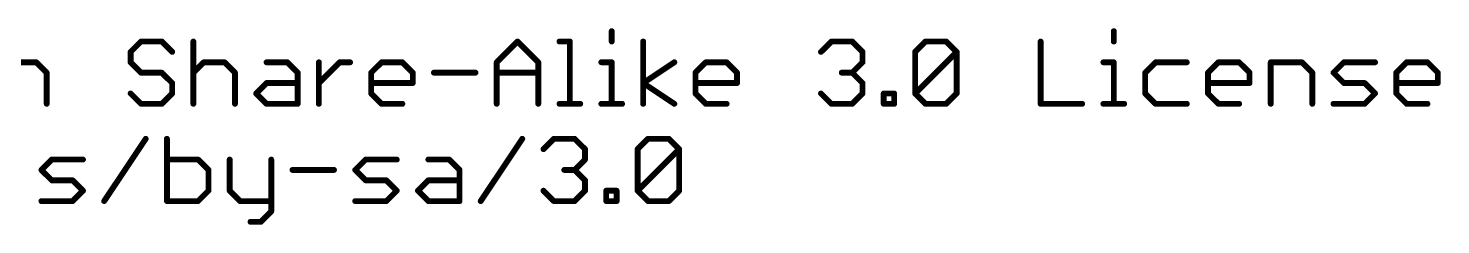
# Model space of a CAD drawing. Extents: x -19 to 88, y -11 to 23.
# Drawn here: x 51.21 to 88.06, y -8.16 to -3.03 of the extents above; entities that cross this region are included whole.
import ezdxf

# ---------------------------------------------------------------- set-up
doc = ezdxf.new("R2010")
doc.units = 0
doc.layers.add('51', color=53, linetype='CONTINUOUS')

msp = doc.modelspace()

# ---------------------------------------------------------------- linework, layer by layer
at = {"layer": '51', "const_width": 0.1524}
for points in [[(54.1508, -3.3768), (53.8797, -3.648)], [(54.6931, -3.3768), (54.1508, -3.3768)], [(54.9643, -3.648), (54.6931, -3.3768)], [(55.5168, -3.3768), (55.5168, -5.0038)], [(63.4297, -3.9191), (63.9721, -3.3768)], [(63.9721, -3.3768), (64.5144, -3.9191)], [(65.0669, -3.3768), (65.3381, -3.3768)], [(65.3381, -3.3768), (65.3381, -5.0038)], [(66.4295, -3.1056), (66.4295, -3.3768)], [(67.2498, -5.0038), (67.2498, -3.3768)], [(71.8884, -3.648), (72.1595, -3.3768)], [(72.1595, -3.3768), (72.7019, -3.3768)], [(72.7019, -3.3768), (72.973, -3.648)], [(74.3441, -3.648), (74.6153, -3.3768)], [(74.6153, -3.3768), (75.1576, -3.3768)], [(75.1576, -3.3768), (75.4288, -3.648)], [(77.6184, -3.3768), (77.6184, -5.0038)], [(79.5267, -3.1056), (79.5267, -3.3768)], [(53.8797, -3.648), (53.8797, -3.9191)], [(72.973, -3.648), (72.973, -3.9191)], [(74.3441, -4.7326), (74.3441, -3.648)], [(74.3441, -4.7326), (75.4288, -3.648)], [(75.4288, -3.648), (75.4288, -4.7326)], [(50.6053, -3.9191), (51.4188, -3.9191)], [(51.4188, -3.9191), (51.69, -4.1903)], [(53.8797, -3.9191), (54.1508, -4.1903)], [(55.5168, -4.1903), (55.788, -3.9191)], [(55.788, -3.9191), (56.3303, -3.9191)], [(56.3303, -3.9191), (56.6015, -4.1903)], [(57.4251, -3.9191), (57.9675, -3.9191)], [(57.9675, -3.9191), (58.2386, -4.1903)], [(58.7911, -5.0038), (58.7911, -3.9191)], [(58.7911, -4.4615), (59.3335, -3.9191)], [(59.3335, -3.9191), (59.6046, -3.9191)], [(60.1554, -4.1903), (60.4266, -3.9191)], [(60.4266, -3.9191), (60.9689, -3.9191)], [(60.9689, -3.9191), (61.2401, -4.1903)], [(63.4297, -5.0038), (63.4297, -3.9191)], [(64.5144, -3.9191), (64.5144, -5.0038)], [(66.1583, -3.9191), (66.4295, -3.9191)], [(66.4295, -3.9191), (66.4295, -5.0038)], [(67.2498, -4.4615), (68.0633, -3.9191)], [(68.6141, -4.1903), (68.8852, -3.9191)], [(68.8852, -3.9191), (69.4276, -3.9191)], [(69.4276, -3.9191), (69.6987, -4.1903)], [(72.973, -3.9191), (72.7019, -4.1903)], [(79.2556, -3.9191), (79.5267, -3.9191)], [(79.5267, -3.9191), (79.5267, -5.0038)], [(80.6182, -3.9191), (80.347, -4.1903)], [(81.4317, -3.9191), (80.6182, -3.9191)], [(81.9842, -4.1903), (82.2553, -3.9191)], [(82.2553, -3.9191), (82.7977, -3.9191)], [(82.7977, -3.9191), (83.0688, -4.1903)], [(83.6213, -5.0038), (83.6213, -3.9191)], [(83.6213, -3.9191), (84.4348, -3.9191)], [(84.4348, -3.9191), (84.706, -4.1903)], [(85.2585, -4.1903), (85.5296, -3.9191)], [(85.5296, -3.9191), (86.3431, -3.9191)], [(86.8956, -4.1903), (87.1668, -3.9191)], [(87.1668, -3.9191), (87.7091, -3.9191)], [(87.7091, -3.9191), (87.9803, -4.1903)], [(51.69, -4.1903), (51.69, -5.0038)], [(54.1508, -4.1903), (54.6931, -4.1903)], [(54.6931, -4.1903), (54.9643, -4.4615)], [(54.9643, -4.4615), (54.9643, -4.7326)], [(56.6015, -4.1903), (56.6015, -5.0038)], [(57.154, -4.7326), (57.4251, -4.4615)], [(57.4251, -4.4615), (58.2386, -4.4615)], [(58.2386, -4.1903), (58.2386, -5.0038)], [(60.1554, -4.7326), (60.1554, -4.1903)], [(61.2401, -4.4615), (60.1554, -4.4615)], [(61.2401, -4.1903), (61.2401, -4.4615)], [(61.7926, -4.1903), (62.8772, -4.1903)], [(63.4297, -4.1903), (64.5144, -4.1903)], [(68.0633, -5.0038), (67.2498, -4.4615)], [(68.6141, -4.7326), (68.6141, -4.1903)], [(69.6987, -4.4615), (68.6141, -4.4615)], [(69.6987, -4.1903), (69.6987, -4.4615)], [(72.7019, -4.1903), (72.4307, -4.1903)], [(72.7019, -4.1903), (72.973, -4.4615)], [(72.973, -4.4615), (72.973, -4.7326)], [(80.347, -4.1903), (80.347, -4.7326)], [(81.9842, -4.7326), (81.9842, -4.1903)], [(83.0688, -4.4615), (81.9842, -4.4615)], [(83.0688, -4.1903), (83.0688, -4.4615)], [(84.706, -4.1903), (84.706, -5.0038)], [(85.5296, -4.4615), (85.2585, -4.1903)], [(86.072, -4.4615), (85.5296, -4.4615)], [(86.3431, -4.7326), (86.072, -4.4615)], [(86.8956, -4.7326), (86.8956, -4.1903)], [(87.9803, -4.4615), (86.8956, -4.4615)], [(87.9803, -4.1903), (87.9803, -4.4615)], [(54.1508, -5.0038), (53.8797, -4.7326)], [(54.9643, -4.7326), (54.6931, -5.0038)], [(57.4251, -5.0038), (57.154, -4.7326)], [(60.4266, -5.0038), (60.1554, -4.7326)], [(68.8852, -5.0038), (68.6141, -4.7326)], [(72.1595, -5.0038), (71.8884, -4.7326)], [(72.973, -4.7326), (72.7019, -5.0038)], [(73.5255, -5.0038), (73.5255, -4.7326)], [(73.5255, -4.7326), (73.7967, -4.7326)], [(73.7967, -4.7326), (73.7967, -5.0038)], [(74.6153, -5.0038), (74.3441, -4.7326)], [(75.4288, -4.7326), (75.1576, -5.0038)], [(80.347, -4.7326), (80.6182, -5.0038)], [(82.2553, -5.0038), (81.9842, -4.7326)], [(86.072, -5.0038), (86.3431, -4.7326)], [(87.1668, -5.0038), (86.8956, -4.7326)], [(54.6931, -5.0038), (54.1508, -5.0038)], [(58.2386, -5.0038), (57.4251, -5.0038)], [(60.9689, -5.0038), (60.4266, -5.0038)], [(65.0669, -5.0038), (65.6092, -5.0038)], [(66.1583, -5.0038), (66.7007, -5.0038)], [(69.4276, -5.0038), (68.8852, -5.0038)], [(72.7019, -5.0038), (72.1595, -5.0038)], [(73.7967, -5.0038), (73.5255, -5.0038)], [(75.1576, -5.0038), (74.6153, -5.0038)], [(77.6184, -5.0038), (78.7031, -5.0038)], [(79.2556, -5.0038), (79.7979, -5.0038)], [(80.6182, -5.0038), (81.4317, -5.0038)], [(82.7977, -5.0038), (82.2553, -5.0038)], [(85.2585, -5.0038), (86.072, -5.0038)], [(87.7091, -5.0038), (87.1668, -5.0038)], [(53.1895, -7.5438), (54.2741, -5.9168)], [(54.8266, -5.9168), (54.8266, -7.5438)], [(63.0124, -7.5438), (64.0971, -5.9168)], [(64.6496, -6.188), (64.9207, -5.9168)], [(64.9207, -5.9168), (65.4631, -5.9168)], [(65.4631, -5.9168), (65.7342, -6.188)], [(67.1053, -6.188), (67.3765, -5.9168)], [(67.3765, -5.9168), (67.9188, -5.9168)], [(67.9188, -5.9168), (68.19, -6.188)], [(65.7342, -6.188), (65.7342, -6.4591)], [(67.1053, -7.2726), (67.1053, -6.188)], [(67.1053, -7.2726), (68.19, -6.188)], [(68.19, -6.188), (68.19, -7.2726)], [(51.5523, -6.7303), (51.8235, -6.4591)], [(51.8235, -6.4591), (52.637, -6.4591)], [(55.6401, -6.4591), (54.8266, -6.4591)], [(55.9113, -6.7303), (55.6401, -6.4591)], [(56.4638, -6.4591), (56.4638, -7.2726)], [(57.5485, -6.4591), (57.5485, -7.815)], [(59.7381, -6.7303), (60.0093, -6.4591)], [(60.0093, -6.4591), (60.8228, -6.4591)], [(61.6464, -6.4591), (62.1888, -6.4591)], [(62.1888, -6.4591), (62.4599, -6.7303)], [(65.7342, -6.4591), (65.4631, -6.7303)], [(51.8235, -7.0015), (51.5523, -6.7303)], [(52.3658, -7.0015), (51.8235, -7.0015)], [(52.637, -7.2726), (52.3658, -7.0015)], [(55.9113, -7.2726), (55.9113, -6.7303)], [(58.101, -6.7303), (59.1856, -6.7303)], [(60.0093, -7.0015), (59.7381, -6.7303)], [(60.5516, -7.0015), (60.0093, -7.0015)], [(60.8228, -7.2726), (60.5516, -7.0015)], [(61.3753, -7.2726), (61.6464, -7.0015)], [(61.6464, -7.0015), (62.4599, -7.0015)], [(62.4599, -6.7303), (62.4599, -7.5438)], [(65.4631, -6.7303), (65.1919, -6.7303)], [(65.4631, -6.7303), (65.7342, -7.0015)], [(65.7342, -7.0015), (65.7342, -7.2726)], [(52.3658, -7.5438), (52.637, -7.2726)], [(55.6401, -7.5438), (55.9113, -7.2726)], [(56.4638, -7.2726), (56.735, -7.5438)], [(60.5516, -7.5438), (60.8228, -7.2726)], [(61.6464, -7.5438), (61.3753, -7.2726)], [(64.9207, -7.5438), (64.6496, -7.2726)], [(65.7342, -7.2726), (65.4631, -7.5438)], [(66.2867, -7.5438), (66.2867, -7.2726)], [(66.2867, -7.2726), (66.5579, -7.2726)], [(66.5579, -7.2726), (66.5579, -7.5438)], [(67.3765, -7.5438), (67.1053, -7.2726)], [(68.19, -7.2726), (67.9188, -7.5438)], [(51.5523, -7.5438), (52.3658, -7.5438)], [(54.8266, -7.5438), (55.6401, -7.5438)], [(56.735, -7.5438), (57.5485, -7.5438)], [(59.7381, -7.5438), (60.5516, -7.5438)], [(62.4599, -7.5438), (61.6464, -7.5438)], [(65.4631, -7.5438), (64.9207, -7.5438)], [(66.5579, -7.5438), (66.2867, -7.5438)], [(67.9188, -7.5438), (67.3765, -7.5438)], [(57.2773, -8.0861), (57.0061, -8.0861)], [(57.5485, -7.815), (57.2773, -8.0861)]]:
    msp.add_lwpolyline(points, dxfattribs=at)
at = {"layer": '51', "const_width": 0.0762}
for points in [[(54.1508, -3.3387, 1), (54.1508, -3.4149)], [(54.1778, -3.4038, 1), (54.1239, -3.3499)], [(54.7201, -3.3499, 1), (54.6662, -3.4038)], [(54.6931, -3.4149, 1), (54.6931, -3.3387)], [(55.5549, -3.3768, 1), (55.4787, -3.3768)], [(63.999, -3.3499, 1), (63.9451, -3.4038)], [(63.999, -3.4038, 1), (63.9451, -3.3499)], [(65.0669, -3.3387, 1), (65.0669, -3.4149)], [(65.3762, -3.3768, 1), (65.3, -3.3768)], [(65.3381, -3.4149, 1), (65.3381, -3.3387)], [(66.4676, -3.1056, 1), (66.3914, -3.1056)], [(67.2879, -3.3768, 1), (67.2117, -3.3768)], [(72.1595, -3.3387, 1), (72.1595, -3.4149)], [(72.1865, -3.4038, 1), (72.1326, -3.3499)], [(72.7288, -3.3499, 1), (72.6749, -3.4038)], [(72.7019, -3.4149, 1), (72.7019, -3.3387)], [(74.6153, -3.3387, 1), (74.6153, -3.4149)], [(74.6422, -3.4038, 1), (74.5883, -3.3499)], [(75.1845, -3.3499, 1), (75.1307, -3.4038)], [(75.1576, -3.4149, 1), (75.1576, -3.3387)], [(77.6565, -3.3768, 1), (77.5803, -3.3768)], [(79.5648, -3.1056, 1), (79.4886, -3.1056)], [(53.8527, -3.621, 1), (53.9066, -3.6749)], [(53.9178, -3.648, 1), (53.8416, -3.648)], [(54.9374, -3.6749, 1), (54.9913, -3.621)], [(66.3914, -3.3768, 1), (66.4676, -3.3768)], [(71.8614, -3.621, 1), (71.9153, -3.6749)], [(73.0111, -3.648, 1), (72.9349, -3.648)], [(72.9461, -3.6749, 1), (73, -3.621)], [(74.3822, -3.648, 1), (74.306, -3.648)], [(74.3172, -3.621, 1), (74.371, -3.6749)], [(75.4669, -3.648, 1), (75.3907, -3.648)], [(75.4557, -3.6749, 1), (75.4018, -3.621)], [(75.4018, -3.6749, 1), (75.4557, -3.621)], [(79.4886, -3.3768, 1), (79.5648, -3.3768)], [(51.4458, -3.8922, 1), (51.3919, -3.9461)], [(51.4188, -3.9572, 1), (51.4188, -3.881)], [(53.9066, -3.8922, 1), (53.8527, -3.9461)], [(53.8416, -3.9191, 1), (53.9178, -3.9191)], [(55.788, -3.881, 1), (55.788, -3.9572)], [(55.8149, -3.9461, 1), (55.761, -3.8922)], [(56.3572, -3.8922, 1), (56.3034, -3.9461)], [(56.3303, -3.9572, 1), (56.3303, -3.881)], [(57.4251, -3.881, 1), (57.4251, -3.9572)], [(57.9944, -3.8922, 1), (57.9405, -3.9461)], [(57.9675, -3.9572, 1), (57.9675, -3.881)], [(58.8292, -3.9191, 1), (58.753, -3.9191)], [(59.3335, -3.881, 1), (59.3335, -3.9572)], [(59.3604, -3.9461, 1), (59.3065, -3.8922)], [(59.6046, -3.9572, 1), (59.6046, -3.881)], [(60.4266, -3.881, 1), (60.4266, -3.9572)], [(60.4535, -3.9461, 1), (60.3996, -3.8922)], [(60.9959, -3.8922, 1), (60.942, -3.9461)], [(60.9689, -3.9572, 1), (60.9689, -3.881)], [(63.4678, -3.9191, 1), (63.3916, -3.9191)], [(63.4028, -3.8922, 1), (63.4567, -3.9461)], [(64.5525, -3.9191, 1), (64.4763, -3.9191)], [(64.4874, -3.9461, 1), (64.5413, -3.8922)], [(66.1583, -3.881, 1), (66.1583, -3.9572)], [(66.4676, -3.9191, 1), (66.3914, -3.9191)], [(66.4295, -3.9572, 1), (66.4295, -3.881)], [(68.0844, -3.9508, 1), (68.0421, -3.8874)], [(68.8852, -3.881, 1), (68.8852, -3.9572)], [(68.9122, -3.9461, 1), (68.8583, -3.8922)], [(69.4545, -3.8922, 1), (69.4006, -3.9461)], [(69.4276, -3.9572, 1), (69.4276, -3.881)], [(72.9349, -3.9191, 1), (73.0111, -3.9191)], [(73, -3.9461, 1), (72.9461, -3.8922)], [(79.2556, -3.881, 1), (79.2556, -3.9572)], [(79.5648, -3.9191, 1), (79.4886, -3.9191)], [(79.5267, -3.9572, 1), (79.5267, -3.881)], [(80.6182, -3.881, 1), (80.6182, -3.9572)], [(80.6451, -3.9461, 1), (80.5912, -3.8922)], [(81.4317, -3.9572, 1), (81.4317, -3.881)], [(82.2553, -3.881, 1), (82.2553, -3.9572)], [(82.2823, -3.9461, 1), (82.2284, -3.8922)], [(82.8246, -3.8922, 1), (82.7707, -3.9461)], [(82.7977, -3.9572, 1), (82.7977, -3.881)], [(83.6594, -3.9191, 1), (83.5832, -3.9191)], [(83.6213, -3.881, 1), (83.6213, -3.9572)], [(84.4618, -3.8922, 1), (84.4079, -3.9461)], [(84.4348, -3.9572, 1), (84.4348, -3.881)], [(85.5296, -3.881, 1), (85.5296, -3.9572)], [(85.5566, -3.9461, 1), (85.5027, -3.8922)], [(86.3431, -3.9572, 1), (86.3431, -3.881)], [(87.1668, -3.881, 1), (87.1668, -3.9572)], [(87.1937, -3.9461, 1), (87.1399, -3.8922)], [(87.7361, -3.8922, 1), (87.6822, -3.9461)], [(87.7091, -3.9572, 1), (87.7091, -3.881)], [(51.7281, -4.1903, 1), (51.6519, -4.1903)], [(51.6631, -4.2172, 1), (51.7169, -4.1634)], [(54.1508, -4.1522, 1), (54.1508, -4.2284)], [(54.1239, -4.2172, 1), (54.1778, -4.1634)], [(54.7201, -4.1634, 1), (54.6662, -4.2172)], [(54.6931, -4.2284, 1), (54.6931, -4.1522)], [(55.0024, -4.4615, 1), (54.9262, -4.4615)], [(54.9374, -4.4884, 1), (54.9913, -4.4345)], [(55.4899, -4.1634, 1), (55.5438, -4.2172)], [(56.6396, -4.1903, 1), (56.5634, -4.1903)], [(56.5745, -4.2172, 1), (56.6284, -4.1634)], [(57.4251, -4.4234, 1), (57.4251, -4.4996)], [(57.4521, -4.4884, 1), (57.3982, -4.4345)], [(58.2767, -4.1903, 1), (58.2005, -4.1903)], [(58.2117, -4.2172, 1), (58.2656, -4.1634)], [(58.2386, -4.4996, 1), (58.2386, -4.4234)], [(58.7642, -4.4345, 1), (58.8181, -4.4884)], [(60.1935, -4.1903, 1), (60.1173, -4.1903)], [(60.1554, -4.4234, 1), (60.1554, -4.4996)], [(60.1285, -4.1634, 1), (60.1824, -4.2172)], [(61.2782, -4.1903, 1), (61.202, -4.1903)], [(61.2131, -4.2172, 1), (61.267, -4.1634)], [(61.2401, -4.4996, 1), (61.2401, -4.4234)], [(61.7926, -4.1522, 1), (61.7926, -4.2284)], [(62.8772, -4.2284, 1), (62.8772, -4.1522)], [(63.4297, -4.1522, 1), (63.4297, -4.2284)], [(64.5144, -4.2284, 1), (64.5144, -4.1522)], [(67.2709, -4.4298, 1), (67.2286, -4.4932)], [(67.2286, -4.4298, 1), (67.2709, -4.4932)], [(68.6522, -4.1903, 1), (68.576, -4.1903)], [(68.5871, -4.1634, 1), (68.641, -4.2172)], [(68.6141, -4.4234, 1), (68.6141, -4.4996)], [(69.7368, -4.1903, 1), (69.6606, -4.1903)], [(69.6718, -4.2172, 1), (69.7257, -4.1634)], [(69.6987, -4.4996, 1), (69.6987, -4.4234)], [(72.4307, -4.1522, 1), (72.4307, -4.2284)], [(72.7288, -4.1634, 1), (72.6749, -4.2172)], [(72.6749, -4.1634, 1), (72.7288, -4.2172)], [(72.7019, -4.2284, 1), (72.7019, -4.1522)], [(73.0111, -4.4615, 1), (72.9349, -4.4615)], [(72.9461, -4.4884, 1), (73, -4.4345)], [(80.3851, -4.1903, 1), (80.3089, -4.1903)], [(80.3201, -4.1634, 1), (80.374, -4.2172)], [(82.0223, -4.1903, 1), (81.9461, -4.1903)], [(81.9572, -4.1634, 1), (82.0111, -4.2172)], [(81.9842, -4.4234, 1), (81.9842, -4.4996)], [(83.1069, -4.1903, 1), (83.0307, -4.1903)], [(83.0419, -4.2172, 1), (83.0958, -4.1634)], [(83.0688, -4.4996, 1), (83.0688, -4.4234)], [(84.7441, -4.1903, 1), (84.6679, -4.1903)], [(84.679, -4.2172, 1), (84.7329, -4.1634)], [(85.2854, -4.1634, 1), (85.2315, -4.2172)], [(85.2315, -4.1634, 1), (85.2854, -4.2172)], [(85.5296, -4.4234, 1), (85.5296, -4.4996)], [(85.5027, -4.4884, 1), (85.5566, -4.4345)], [(86.0989, -4.4345, 1), (86.045, -4.4884)], [(86.072, -4.4996, 1), (86.072, -4.4234)], [(86.9337, -4.1903, 1), (86.8575, -4.1903)], [(86.8956, -4.4234, 1), (86.8956, -4.4996)], [(86.8687, -4.1634, 1), (86.9226, -4.2172)], [(88.0184, -4.1903, 1), (87.9422, -4.1903)], [(87.9534, -4.2172, 1), (88.0072, -4.1634)], [(87.9803, -4.4996, 1), (87.9803, -4.4234)], [(53.9066, -4.7057, 1), (53.8527, -4.7596)], [(54.9262, -4.7326, 1), (55.0024, -4.7326)], [(54.9913, -4.7596, 1), (54.9374, -4.7057)], [(57.1809, -4.7057, 1), (57.127, -4.7596)], [(57.127, -4.7057, 1), (57.1809, -4.7596)], [(60.1824, -4.7057, 1), (60.1285, -4.7596)], [(60.1173, -4.7326, 1), (60.1935, -4.7326)], [(61.202, -4.4615, 1), (61.2782, -4.4615)], [(68.641, -4.7057, 1), (68.5871, -4.7596)], [(68.576, -4.7326, 1), (68.6522, -4.7326)], [(69.6606, -4.4615, 1), (69.7368, -4.4615)], [(71.9153, -4.7057, 1), (71.8614, -4.7596)], [(72.9349, -4.7326, 1), (73.0111, -4.7326)], [(73, -4.7596, 1), (72.9461, -4.7057)], [(73.5636, -4.7326, 1), (73.4874, -4.7326)], [(73.5255, -4.6945, 1), (73.5255, -4.7707)], [(73.8348, -4.7326, 1), (73.7586, -4.7326)], [(73.7967, -4.7707, 1), (73.7967, -4.6945)], [(74.371, -4.7057, 1), (74.3172, -4.7596)], [(74.3172, -4.7057, 1), (74.371, -4.7596)], [(74.306, -4.7326, 1), (74.3822, -4.7326)], [(75.3907, -4.7326, 1), (75.4669, -4.7326)], [(75.4557, -4.7596, 1), (75.4018, -4.7057)], [(80.374, -4.7057, 1), (80.3201, -4.7596)], [(80.3089, -4.7326, 1), (80.3851, -4.7326)], [(82.0111, -4.7057, 1), (81.9572, -4.7596)], [(81.9461, -4.7326, 1), (82.0223, -4.7326)], [(83.0307, -4.4615, 1), (83.1069, -4.4615)], [(86.3701, -4.7596, 1), (86.3162, -4.7057)], [(86.3162, -4.7596, 1), (86.3701, -4.7057)], [(86.9226, -4.7057, 1), (86.8687, -4.7596)], [(86.8575, -4.7326, 1), (86.9337, -4.7326)], [(87.9422, -4.4615, 1), (88.0184, -4.4615)], [(51.6519, -5.0038, 1), (51.7281, -5.0038)], [(54.1508, -4.9657, 1), (54.1508, -5.0419)], [(54.1239, -5.0307, 1), (54.1778, -4.9769)], [(54.6662, -4.9769, 1), (54.7201, -5.0307)], [(54.6931, -5.0419, 1), (54.6931, -4.9657)], [(55.4787, -5.0038, 1), (55.5549, -5.0038)], [(56.5634, -5.0038, 1), (56.6396, -5.0038)], [(57.4251, -4.9657, 1), (57.4251, -5.0419)], [(57.3982, -5.0307, 1), (57.4521, -4.9769)], [(58.2005, -5.0038, 1), (58.2767, -5.0038)], [(58.2386, -5.0419, 1), (58.2386, -4.9657)], [(58.753, -5.0038, 1), (58.8292, -5.0038)], [(60.4266, -4.9657, 1), (60.4266, -5.0419)], [(60.3996, -5.0307, 1), (60.4535, -4.9769)], [(60.9689, -5.0419, 1), (60.9689, -4.9657)], [(63.3916, -5.0038, 1), (63.4678, -5.0038)], [(64.4763, -5.0038, 1), (64.5525, -5.0038)], [(65.0669, -4.9657, 1), (65.0669, -5.0419)], [(65.3, -5.0038, 1), (65.3762, -5.0038)], [(65.6092, -5.0419, 1), (65.6092, -4.9657)], [(66.1583, -4.9657, 1), (66.1583, -5.0419)], [(66.3914, -5.0038, 1), (66.4676, -5.0038)], [(66.7007, -5.0419, 1), (66.7007, -4.9657)], [(67.2117, -5.0038, 1), (67.2879, -5.0038)], [(68.0421, -5.0355, 1), (68.0844, -4.9721)], [(68.8852, -4.9657, 1), (68.8852, -5.0419)], [(68.8583, -5.0307, 1), (68.9122, -4.9769)], [(69.4276, -5.0419, 1), (69.4276, -4.9657)], [(72.1595, -4.9657, 1), (72.1595, -5.0419)], [(72.1326, -5.0307, 1), (72.1865, -4.9769)], [(72.6749, -4.9769, 1), (72.7288, -5.0307)], [(72.7019, -5.0419, 1), (72.7019, -4.9657)], [(73.5255, -4.9657, 1), (73.5255, -5.0419)], [(73.4874, -5.0038, 1), (73.5636, -5.0038)], [(73.7586, -5.0038, 1), (73.8348, -5.0038)], [(73.7967, -5.0419, 1), (73.7967, -4.9657)], [(74.6153, -4.9657, 1), (74.6153, -5.0419)], [(74.5883, -5.0307, 1), (74.6422, -4.9769)], [(75.1307, -4.9769, 1), (75.1845, -5.0307)], [(75.1576, -5.0419, 1), (75.1576, -4.9657)], [(77.6184, -4.9657, 1), (77.6184, -5.0419)], [(77.5803, -5.0038, 1), (77.6565, -5.0038)], [(78.7031, -5.0419, 1), (78.7031, -4.9657)], [(79.2556, -4.9657, 1), (79.2556, -5.0419)], [(79.4886, -5.0038, 1), (79.5648, -5.0038)], [(79.7979, -5.0419, 1), (79.7979, -4.9657)], [(80.6182, -4.9657, 1), (80.6182, -5.0419)], [(80.5912, -5.0307, 1), (80.6451, -4.9769)], [(81.4317, -5.0419, 1), (81.4317, -4.9657)], [(82.2553, -4.9657, 1), (82.2553, -5.0419)], [(82.2284, -5.0307, 1), (82.2823, -4.9769)], [(82.7977, -5.0419, 1), (82.7977, -4.9657)], [(83.5832, -5.0038, 1), (83.6594, -5.0038)], [(84.6679, -5.0038, 1), (84.7441, -5.0038)], [(85.2585, -4.9657, 1), (85.2585, -5.0419)], [(86.045, -4.9769, 1), (86.0989, -5.0307)], [(86.072, -5.0419, 1), (86.072, -4.9657)], [(87.1668, -4.9657, 1), (87.1668, -5.0419)], [(87.1399, -5.0307, 1), (87.1937, -4.9769)], [(87.7091, -5.0419, 1), (87.7091, -4.9657)], [(54.3058, -5.9379, 1), (54.2424, -5.8957)], [(54.8647, -5.9168, 1), (54.7885, -5.9168)], [(64.1288, -5.9379, 1), (64.0654, -5.8957)], [(64.9207, -5.8787, 1), (64.9207, -5.9549)], [(64.9477, -5.9438, 1), (64.8938, -5.8899)], [(65.49, -5.8899, 1), (65.4361, -5.9438)], [(65.4631, -5.9549, 1), (65.4631, -5.8787)], [(67.3765, -5.8787, 1), (67.3765, -5.9549)], [(67.4034, -5.9438, 1), (67.3495, -5.8899)], [(67.9457, -5.8899, 1), (67.8919, -5.9438)], [(67.9188, -5.9549, 1), (67.9188, -5.8787)], [(64.6226, -6.161, 1), (64.6765, -6.2149)], [(65.7723, -6.188, 1), (65.6961, -6.188)], [(65.7073, -6.2149, 1), (65.7612, -6.161)], [(67.1434, -6.188, 1), (67.0672, -6.188)], [(67.0784, -6.161, 1), (67.1323, -6.2149)], [(68.2281, -6.188, 1), (68.1519, -6.188)], [(68.2169, -6.2149, 1), (68.163, -6.161)], [(68.163, -6.2149, 1), (68.2169, -6.161)], [(51.8235, -6.421, 1), (51.8235, -6.4972)], [(51.8504, -6.4861, 1), (51.7965, -6.4322)], [(52.637, -6.4972, 1), (52.637, -6.421)], [(54.8266, -6.421, 1), (54.8266, -6.4972)], [(55.6671, -6.4322, 1), (55.6132, -6.4861)], [(55.6401, -6.4972, 1), (55.6401, -6.421)], [(56.5019, -6.4591, 1), (56.4257, -6.4591)], [(57.5866, -6.4591, 1), (57.5104, -6.4591)], [(60.0093, -6.421, 1), (60.0093, -6.4972)], [(60.0362, -6.4861, 1), (59.9823, -6.4322)], [(60.8228, -6.4972, 1), (60.8228, -6.421)], [(61.6464, -6.421, 1), (61.6464, -6.4972)], [(62.2157, -6.4322, 1), (62.1618, -6.4861)], [(62.1888, -6.4972, 1), (62.1888, -6.421)], [(65.6961, -6.4591, 1), (65.7723, -6.4591)], [(65.7612, -6.4861, 1), (65.7073, -6.4322)], [(51.5793, -6.7034, 1), (51.5254, -6.7572)], [(51.5254, -6.7034, 1), (51.5793, -6.7572)], [(51.8235, -6.9634, 1), (51.8235, -7.0396)], [(51.7965, -7.0284, 1), (51.8504, -6.9745)], [(52.3928, -6.9745, 1), (52.3389, -7.0284)], [(52.3658, -7.0396, 1), (52.3658, -6.9634)], [(55.9494, -6.7303, 1), (55.8732, -6.7303)], [(55.8844, -6.7572, 1), (55.9382, -6.7034)], [(58.101, -6.6922, 1), (58.101, -6.7684)], [(59.1856, -6.7684, 1), (59.1856, -6.6922)], [(59.765, -6.7034, 1), (59.7112, -6.7572)], [(59.7112, -6.7034, 1), (59.765, -6.7572)], [(60.0093, -6.9634, 1), (60.0093, -7.0396)], [(59.9823, -7.0284, 1), (60.0362, -6.9745)], [(60.5785, -6.9745, 1), (60.5247, -7.0284)], [(60.5516, -7.0396, 1), (60.5516, -6.9634)], [(61.6464, -6.9634, 1), (61.6464, -7.0396)], [(61.6734, -7.0284, 1), (61.6195, -6.9745)], [(62.498, -6.7303, 1), (62.4218, -6.7303)], [(62.433, -6.7572, 1), (62.4869, -6.7034)], [(62.4599, -7.0396, 1), (62.4599, -6.9634)], [(65.1919, -6.6922, 1), (65.1919, -6.7684)], [(65.49, -6.7034, 1), (65.4361, -6.7572)], [(65.4361, -6.7034, 1), (65.49, -6.7572)], [(65.4631, -6.7684, 1), (65.4631, -6.6922)], [(65.7723, -7.0015, 1), (65.6961, -7.0015)], [(65.7073, -7.0284, 1), (65.7612, -6.9745)], [(52.6639, -7.2996, 1), (52.61, -7.2457)], [(52.61, -7.2996, 1), (52.6639, -7.2457)], [(55.8732, -7.2726, 1), (55.9494, -7.2726)], [(55.9382, -7.2996, 1), (55.8844, -7.2457)], [(56.4907, -7.2457, 1), (56.4369, -7.2996)], [(56.4257, -7.2726, 1), (56.5019, -7.2726)], [(60.8497, -7.2996, 1), (60.7958, -7.2457)], [(60.7958, -7.2996, 1), (60.8497, -7.2457)], [(61.4022, -7.2457, 1), (61.3483, -7.2996)], [(61.3483, -7.2457, 1), (61.4022, -7.2996)], [(64.6765, -7.2457, 1), (64.6226, -7.2996)], [(65.6961, -7.2726, 1), (65.7723, -7.2726)], [(65.7612, -7.2996, 1), (65.7073, -7.2457)], [(66.3248, -7.2726, 1), (66.2486, -7.2726)], [(66.2867, -7.2345, 1), (66.2867, -7.3107)], [(66.596, -7.2726, 1), (66.5198, -7.2726)], [(66.5579, -7.3107, 1), (66.5579, -7.2345)], [(67.1323, -7.2457, 1), (67.0784, -7.2996)], [(67.0784, -7.2457, 1), (67.1323, -7.2996)], [(67.0672, -7.2726, 1), (67.1434, -7.2726)], [(68.1519, -7.2726, 1), (68.2281, -7.2726)], [(68.2169, -7.2996, 1), (68.163, -7.2457)], [(51.5523, -7.5057, 1), (51.5523, -7.5819)], [(52.3389, -7.5169, 1), (52.3928, -7.5707)], [(52.3658, -7.5819, 1), (52.3658, -7.5057)], [(53.1578, -7.5227, 1), (53.2212, -7.5649)], [(54.8266, -7.5057, 1), (54.8266, -7.5819)], [(54.7885, -7.5438, 1), (54.8647, -7.5438)], [(55.6132, -7.5169, 1), (55.6671, -7.5707)], [(55.6401, -7.5819, 1), (55.6401, -7.5057)], [(56.735, -7.5057, 1), (56.735, -7.5819)], [(56.708, -7.5707, 1), (56.7619, -7.5169)], [(57.5485, -7.5819, 1), (57.5485, -7.5057)], [(59.7381, -7.5057, 1), (59.7381, -7.5819)], [(60.5247, -7.5169, 1), (60.5785, -7.5707)], [(60.5516, -7.5819, 1), (60.5516, -7.5057)], [(61.6464, -7.5057, 1), (61.6464, -7.5819)], [(61.6195, -7.5707, 1), (61.6734, -7.5169)], [(62.4218, -7.5438, 1), (62.498, -7.5438)], [(62.4599, -7.5819, 1), (62.4599, -7.5057)], [(62.9807, -7.5227, 1), (63.0441, -7.5649)], [(64.9207, -7.5057, 1), (64.9207, -7.5819)], [(64.8938, -7.5707, 1), (64.9477, -7.5169)], [(65.4361, -7.5169, 1), (65.49, -7.5707)], [(65.4631, -7.5819, 1), (65.4631, -7.5057)], [(66.2867, -7.5057, 1), (66.2867, -7.5819)], [(66.2486, -7.5438, 1), (66.3248, -7.5438)], [(66.5198, -7.5438, 1), (66.596, -7.5438)], [(66.5579, -7.5819, 1), (66.5579, -7.5057)], [(67.3765, -7.5057, 1), (67.3765, -7.5819)], [(67.3495, -7.5707, 1), (67.4034, -7.5169)], [(67.8919, -7.5169, 1), (67.9457, -7.5707)], [(67.9188, -7.5819, 1), (67.9188, -7.5057)], [(57.0061, -8.048, 1), (57.0061, -8.1242)], [(57.2503, -8.0592, 1), (57.3042, -8.1131)], [(57.2773, -8.1242, 1), (57.2773, -8.048)], [(57.5104, -7.815, 1), (57.5866, -7.815)], [(57.5754, -7.8419, 1), (57.5215, -7.788)]]:
    msp.add_lwpolyline(points, format="xyb", dxfattribs=at)

doc.saveas('drawing.dxf')
